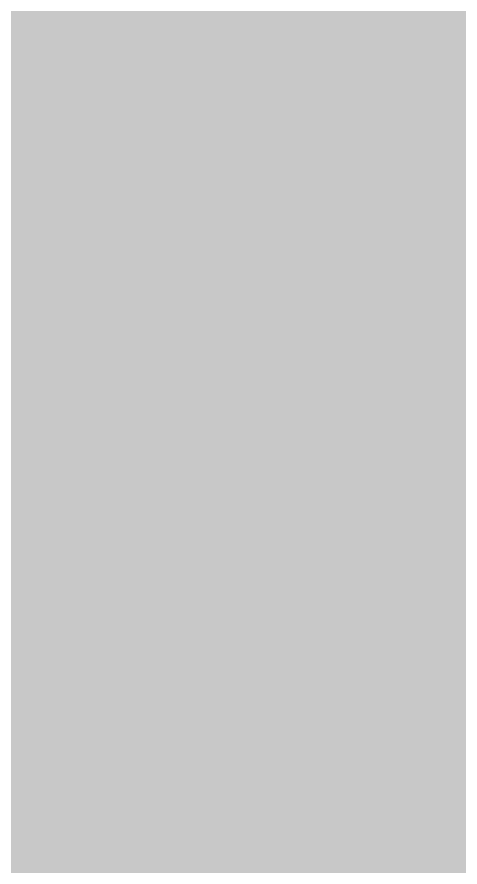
# Model space of a CAD drawing. Header units: inches. Extents: x -2 to 289, y -4 to 187.
# Drawn here: x 114.516 to 114.887, y 16.723 to 17.434 of the extents above; entities that cross this region are included whole.
import ezdxf

# ---------------------------------------------------------------- set-up
doc = ezdxf.new("R2010")
doc.units = ezdxf.units.IN
for name, color, linetype in [('Bottom Layer', 5, 'Continuous'), ('Drill Drawing', 1, 'Continuous'), ('Layer 1', 16, 'Continuous'), ('Layer 2', 76, 'Continuous'), ('Top Layer', 1, 'Continuous'), ('Via Holes', 16, 'Continuous')]:
    doc.layers.add(name, color=color, linetype=linetype)

msp = doc.modelspace()

# ---------------------------------------------------------------- hatches: boundary and pattern name
at = {"layer": 'Bottom Layer'}
h = msp.add_hatch(color=5, dxfattribs=at)
edge = h.paths.add_edge_path()
edge.add_arc((114.91091, 22.78804), 0.30904, 179.99906, 270.00094)
edge.add_line((114.91092, 22.479), (115.93889, 22.479))
edge.add_arc((115.9389, 22.08999), 0.38901, -0.00486, 90.0015, ccw=False)
edge.add_line((116.3279, 22.08996), (116.3279, 16.2519))
edge.add_arc((115.82403, 16.25187), 0.50387, -90.00367, 0.00338, ccw=False)
edge.add_line((115.824, 15.748), (113.6015, 15.748))
edge.add_arc((113.60148, 16.31948), 0.57148, 179.99847, 270.00153, ccw=False)
edge.add_line((113.03, 16.3195), (113.03, 23.73642))
edge.add_arc((113.20338, 23.73643), 0.17338, 89.99891, 180.00025, ccw=False)
edge.add_line((113.20339, 23.90981), (113.76265, 23.90981))
edge.add_arc((113.76265, 24.11649), 0.20668, 270, 360)
edge.add_line((113.96933, 24.11649), (113.96933, 25.074))
edge.add_line((113.96933, 25.074), (114.60187, 25.074))
edge.add_line((114.60187, 25.074), (114.60187, 22.78805))
h = msp.add_hatch(color=5, dxfattribs=at)
edge = h.paths.add_edge_path()
edge.add_arc((114.9296, 17.0695), 0.3, 0, 360)
at = {"layer": 'Layer 1'}
h = msp.add_hatch(color=16, dxfattribs=at)
edge = h.paths.add_edge_path()
edge.add_arc((114.9296, 17.0695), 0.3, 0, 360)
at = {"layer": 'Layer 2'}
h = msp.add_hatch(color=76, dxfattribs=at)
edge = h.paths.add_edge_path()
edge.add_arc((114.9296, 17.0695), 0.3, 0, 360)
at = {"layer": 'Top Layer'}
h = msp.add_hatch(color=1, dxfattribs=at)
edge = h.paths.add_edge_path()
edge.add_line((120.06238, 22.0564), (120.06238, 19.41128))
edge.add_arc((119.7706, 19.41128), 0.29178, 270, 360, ccw=False)
edge.add_line((119.7706, 19.1195), (112.63481, 19.1195))
edge.add_arc((112.6348, 18.7126), 0.4069, 89.99893, 180.00107)
edge.add_line((112.2279, 18.71259), (112.2279, 15.1531))
edge.add_arc((112.6236, 15.1531), 0.3957, 180, 270)
edge.add_line((112.6236, 14.7574), (115.19101, 14.7574))
edge.add_arc((115.191, 15.2126), 0.4552, 270.0009, 359.9991)
edge.add_line((115.6462, 15.21259), (115.6462, 16.99497))
edge.add_arc((116.07563, 16.99497), 0.42943, 90.00014, 179.99986, ccw=False)
edge.add_line((116.07563, 17.4244), (120.015, 17.4244))
edge.add_arc((120.015, 17.79178), 0.36738, 269.99988, 359.99972)
edge.add_line((120.38238, 17.79178), (120.38238, 22.0564))
edge.add_line((120.38238, 22.0564), (120.06238, 22.0564))
h = msp.add_hatch(color=1, dxfattribs=at)
edge = h.paths.add_edge_path()
edge.add_arc((114.9296, 17.0695), 0.3, 0, 360)
at = {"layer": 'Via Holes'}
h = msp.add_hatch(color=7, dxfattribs=at)
edge = h.paths.add_edge_path()
edge.add_arc((114.9296, 17.0695), 0.15, 0, 360)

# ---------------------------------------------------------------- linework, layer by layer
at = {"layer": 'Drill Drawing', "const_width": 0.0508}
for points in [[(114.6756, 17.3235), (114.9296, 17.1965)], [(114.6756, 17.3235), (114.8026, 17.0695)], [(114.7772, 17.2219), (114.9296, 17.1457)], [(114.7772, 17.2219), (114.8534, 17.0695)], [(114.6756, 16.8155), (114.8026, 17.0695)], [(114.7772, 16.9171), (114.8534, 17.0695)], [(114.7772, 16.9171), (114.9296, 16.9933)], [(114.6756, 16.8155), (114.9296, 16.9425)]]:
    msp.add_lwpolyline(points, dxfattribs=at)
at = {"layer": 'Drill Drawing', "const_width": 0.0254}
for points in [[(114.6629, 17.3235, 1), (114.6883, 17.3235, 1)], [(114.6629, 17.3235, 1), (114.6883, 17.3235, 1)], [(114.7645, 17.2219, 1), (114.7899, 17.2219, 1)], [(114.7645, 17.2219, 1), (114.7899, 17.2219, 1)], [(114.7899, 17.0695, 1), (114.8153, 17.0695, 1)], [(114.7899, 17.0695, 1), (114.8153, 17.0695, 1)], [(114.8407, 17.0695, 1), (114.8661, 17.0695, 1)], [(114.8407, 17.0695, 1), (114.8661, 17.0695, 1)], [(114.7645, 16.9171, 1), (114.7899, 16.9171, 1)], [(114.7645, 16.9171, 1), (114.7899, 16.9171, 1)], [(114.6629, 16.8155, 1), (114.6883, 16.8155, 1)], [(114.6629, 16.8155, 1), (114.6883, 16.8155, 1)]]:
    msp.add_lwpolyline(points, format="xyb", close=True, dxfattribs=at)

doc.saveas('drawing.dxf')
